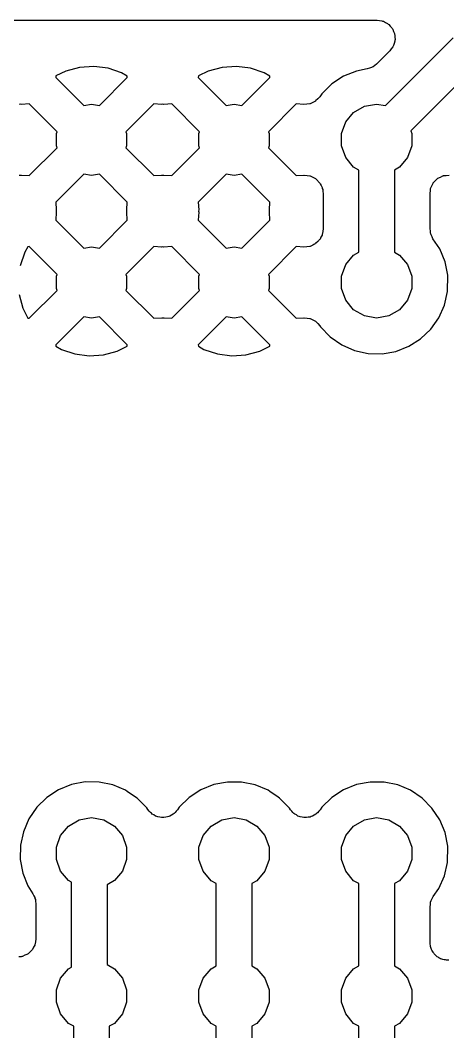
# Model space of a CAD drawing. Extents: x 69.6 to 139.6, y -158 to -61.
# Drawn here: x 89.7 to 92.1, y -103.1 to -97.43 of the extents above; entities that cross this region are included whole.
import ezdxf

# ---------------------------------------------------------------- set-up
doc = ezdxf.new("R2010")
doc.units = 0
doc.header["$MEASUREMENT"] = 0
doc.layers.add('BLACK', color=7, linetype='CONTINUOUS')

msp = doc.modelspace()

# ---------------------------------------------------------------- linework, layer by layer
at = {"layer": 'Black'}
for p, q in [((84.4904, -97.43), (91.7043, -97.43)), ((91.7043, -97.43), (91.7172, -97.4323)), ((91.7172, -97.4323), (91.7302, -97.4334)), ((91.7302, -97.4334), (91.7342, -97.4353)), ((91.7342, -97.4353), (91.7385, -97.436)), ((91.7385, -97.436), (91.7498, -97.4426)), ((91.7498, -97.4426), (91.7617, -97.4481)), ((91.7617, -97.4481), (91.7648, -97.4512)), ((91.7648, -97.4512), (91.7686, -97.4534)), ((91.7686, -97.4534), (91.777, -97.4634)), ((91.777, -97.4634), (91.7862, -97.4726)), ((91.7862, -97.4726), (91.7881, -97.4766)), ((91.7499, -97.9087), (92.1293, -97.5293)), ((91.7881, -97.4766), (91.7909, -97.48)), ((91.7909, -97.48), (91.7954, -97.4923)), ((91.7954, -97.4923), (91.8009, -97.5041)), ((91.8009, -97.5041), (91.8013, -97.5085)), ((91.8013, -97.5085), (91.8028, -97.5126)), ((91.8028, -97.5126), (91.8028, -97.5257)), ((91.8028, -97.5257), (91.8039, -97.5387)), ((91.7909, -97.58), (91.7825, -97.59)), ((91.7924, -97.5759), (91.7909, -97.58)), ((91.7949, -97.5723), (91.7924, -97.5759)), ((91.7983, -97.5596), (91.7949, -97.5723)), ((91.8028, -97.5474), (91.7983, -97.5596)), ((91.8039, -97.5387), (91.8028, -97.543)), ((91.8028, -97.543), (91.8028, -97.5474)), ((91.775, -97.6007), (91.6999, -97.6758)), ((91.7825, -97.59), (91.775, -97.6007)), ((90.0331, -97.6941), (89.9555, -97.7148)), ((90.1132, -97.6888), (90.0331, -97.6941)), ((90.1928, -97.6992), (90.1132, -97.6888)), ((90.2689, -97.7249), (90.1928, -97.6992)), ((90.8331, -97.6941), (90.7555, -97.7148)), ((90.9132, -97.6888), (90.8331, -97.6941)), ((90.9928, -97.6992), (90.9132, -97.6888)), ((91.0689, -97.7249), (90.9928, -97.6992)), ((91.6595, -97.6989), (91.648, -97.7033)), ((91.6715, -97.6957), (91.6595, -97.6989)), ((91.6757, -97.6928), (91.6715, -97.6957)), ((91.6804, -97.691), (91.6757, -97.6928)), ((91.6898, -97.6829), (91.6804, -97.691)), ((91.6999, -97.6758), (91.6898, -97.6829)), ((92.2414, -97.7), (91.8915, -98.0499)), ((89.8996, -97.7423), (89.8991, -97.7506)), ((89.8991, -97.7506), (90.0561, -97.9076)), ((89.9555, -97.7148), (89.8996, -97.7423)), ((90.1439, -97.9076), (90.3009, -97.7506)), ((90.3004, -97.743), (90.2689, -97.7249)), ((90.3009, -97.7506), (90.3004, -97.743)), ((90.6996, -97.7423), (90.6991, -97.7506)), ((90.6991, -97.7506), (90.8561, -97.9076)), ((90.7555, -97.7148), (90.6996, -97.7423)), ((90.9439, -97.9076), (91.1009, -97.7506)), ((91.1004, -97.743), (91.0689, -97.7249)), ((91.1009, -97.7506), (91.1004, -97.743)), ((91.5141, -97.7443), (91.4485, -97.7872)), ((91.5867, -97.715), (91.5141, -97.7443)), ((91.648, -97.7033), (91.5867, -97.715)), ((91.4485, -97.7872), (91.3926, -97.842)), ((91.3696, -97.8704), (91.358, -97.8826)), ((91.3813, -97.8585), (91.3696, -97.8704)), ((91.3926, -97.842), (91.3813, -97.8585)), ((89.7, -97.9012), (89.6936, -97.9019)), ((89.7064, -97.9019), (89.7, -97.9012)), ((89.7506, -97.8991), (89.7064, -97.9019)), ((89.9066, -98.0551), (89.7506, -97.8991)), ((90.0561, -97.9076), (90.1, -97.8998)), ((90.1, -97.8998), (90.1439, -97.9076)), ((90.4494, -97.8991), (90.2934, -98.0551)), ((90.4936, -97.9019), (90.4494, -97.8991)), ((90.5, -97.9012), (90.4936, -97.9019)), ((90.5064, -97.9019), (90.5, -97.9012)), ((90.5506, -97.8991), (90.5064, -97.9019)), ((90.7066, -98.0551), (90.5506, -97.8991)), ((90.8561, -97.9076), (90.9, -97.8998)), ((90.9, -97.8998), (90.9439, -97.9076)), ((91.2494, -97.8991), (91.0934, -98.0551)), ((91.2924, -97.9018), (91.2494, -97.8991)), ((91.309, -97.9), (91.2924, -97.9018)), ((91.3256, -97.8984), (91.309, -97.9)), ((91.3262, -97.8981), (91.3256, -97.8984)), ((91.3269, -97.898), (91.3262, -97.8981)), ((91.3419, -97.8906), (91.3269, -97.898)), ((91.357, -97.8833), (91.3419, -97.8906)), ((91.3574, -97.8829), (91.357, -97.8833)), ((91.358, -97.8826), (91.3574, -97.8829)), ((91.5713, -97.9467), (91.6315, -97.9119)), ((91.6315, -97.9119), (91.7, -97.8998)), ((91.7, -97.8998), (91.7499, -97.9087)), ((91.5267, -97.9999), (91.5713, -97.9467)), ((91.5029, -98.0652), (91.5267, -97.9999)), ((89.9029, -98.0652), (89.9066, -98.0551)), ((89.9029, -98.1348), (89.9029, -98.0652)), ((90.2934, -98.0551), (90.2971, -98.0652)), ((90.2971, -98.0652), (90.2971, -98.1348)), ((90.7029, -98.0652), (90.7066, -98.0551)), ((90.7029, -98.1348), (90.7029, -98.0652)), ((91.0934, -98.0551), (91.0971, -98.0652)), ((91.0971, -98.0652), (91.0971, -98.1348)), ((91.5029, -98.1348), (91.5029, -98.0652)), ((91.8915, -98.0499), (91.8971, -98.0652)), ((91.8971, -98.0652), (91.8971, -98.1348)), ((89.7506, -98.3009), (89.9066, -98.1449)), ((89.9066, -98.1449), (89.9029, -98.1348)), ((90.2971, -98.1348), (90.2934, -98.1449)), ((90.2934, -98.1449), (90.4494, -98.3009)), ((90.5506, -98.3009), (90.7066, -98.1449)), ((90.7066, -98.1449), (90.7029, -98.1348)), ((91.0971, -98.1348), (91.0934, -98.1449)), ((91.0934, -98.1449), (91.2494, -98.3009)), ((91.5267, -98.2001), (91.5029, -98.1348)), ((91.8971, -98.1348), (91.8733, -98.2001)), ((91.5713, -98.2533), (91.5267, -98.2001)), ((91.8733, -98.2001), (91.8287, -98.2533)), ((91.6, -98.2699), (91.5713, -98.2533)), ((91.8287, -98.2533), (91.8, -98.2699)), ((89.6936, -98.2981), (89.7, -98.2988)), ((89.7, -98.2988), (89.7064, -98.2981)), ((89.7064, -98.2981), (89.7506, -98.3009)), ((90.0561, -98.2924), (89.8991, -98.4494)), ((90.1, -98.3002), (90.0561, -98.2924)), ((90.1439, -98.2924), (90.1, -98.3002)), ((90.3009, -98.4494), (90.1439, -98.2924)), ((90.4494, -98.3009), (90.4936, -98.2981)), ((90.4936, -98.2981), (90.5, -98.2988)), ((90.5, -98.2988), (90.5064, -98.2981)), ((90.5064, -98.2981), (90.5506, -98.3009)), ((90.8561, -98.2924), (90.6991, -98.4494)), ((90.9, -98.3002), (90.8561, -98.2924)), ((90.9439, -98.2924), (90.9, -98.3002)), ((91.1009, -98.4494), (90.9439, -98.2924)), ((91.2494, -98.3009), (91.2916, -98.2982)), ((91.2916, -98.2982), (91.2923, -98.2983)), ((91.2923, -98.2983), (91.293, -98.2981)), ((91.293, -98.2981), (91.3096, -98.3002)), ((91.3096, -98.3002), (91.3261, -98.3021)), ((91.3261, -98.3021), (91.3267, -98.3024)), ((91.3267, -98.3024), (91.3275, -98.3025)), ((91.3275, -98.3025), (91.3423, -98.3101)), ((91.3423, -98.3101), (91.3572, -98.3175)), ((91.3572, -98.3175), (91.3577, -98.318)), ((91.3577, -98.318), (91.3584, -98.3184)), ((91.3584, -98.3184), (91.3696, -98.3305)), ((91.6, -98.73), (91.6, -98.2699)), ((91.8, -98.2699), (91.8, -98.7299)), ((92.0308, -98.3289), (92.0417, -98.3174)), ((92.0417, -98.3174), (92.0429, -98.3168)), ((92.0429, -98.3168), (92.0439, -98.3158)), ((92.0439, -98.3158), (92.0493, -98.3134)), ((92.0493, -98.3134), (92.05, -98.3127)), ((92.05, -98.3127), (92.0528, -98.3117)), ((92.0528, -98.3117), (92.0585, -98.3091)), ((92.0585, -98.3091), (92.0728, -98.302)), ((92.0728, -98.302), (92.0742, -98.3018)), ((92.0742, -98.3018), (92.0754, -98.3013)), ((92.0754, -98.3013), (92.0914, -98.2999)), ((92.0914, -98.2999), (92.1073, -98.2981)), ((91.3696, -98.3305), (91.3725, -98.3335)), ((91.3725, -98.3335), (91.3766, -98.337)), ((91.3766, -98.337), (91.3779, -98.3391)), ((91.3779, -98.3391), (91.3812, -98.3426)), ((91.3812, -98.3426), (91.3815, -98.3433)), ((91.3815, -98.3433), (91.382, -98.3438)), ((91.382, -98.3438), (91.3841, -98.3471)), ((91.3841, -98.3471), (91.3884, -98.3574)), ((91.3884, -98.3574), (91.394, -98.367)), ((91.394, -98.367), (91.3951, -98.3733)), ((91.3951, -98.3733), (91.3975, -98.3791)), ((91.3975, -98.3791), (91.3981, -98.3902)), ((92.0023, -98.3863), (92.0035, -98.3731)), ((92.0035, -98.3731), (92.0053, -98.3693)), ((92.0053, -98.3693), (92.006, -98.3651)), ((92.006, -98.3651), (92.0126, -98.3537)), ((92.0126, -98.3537), (92.0157, -98.3472)), ((92.0157, -98.3472), (92.0177, -98.3425)), ((92.0177, -98.3425), (92.018, -98.3422)), ((92.018, -98.3422), (92.0183, -98.3417)), ((92.0183, -98.3417), (92.0193, -98.3403)), ((92.0193, -98.3403), (92.0219, -98.3377)), ((92.0219, -98.3377), (92.0234, -98.3351)), ((92.0234, -98.3351), (92.0308, -98.3289)), ((91.3981, -98.3902), (91.4, -98.4012)), ((91.4, -98.4012), (91.4, -98.6002)), ((92, -98.3993), (92.0023, -98.3863)), ((92, -98.5992), (92, -98.3993)), ((89.8991, -98.4494), (89.9019, -98.4936)), ((89.9019, -98.4936), (89.9012, -98.5)), ((90.2981, -98.4936), (90.3009, -98.4494)), ((90.2988, -98.5), (90.2981, -98.4936)), ((90.6991, -98.4494), (90.7019, -98.4935)), ((90.7019, -98.4935), (90.7012, -98.4999)), ((91.0981, -98.4935), (91.1009, -98.4494)), ((91.0988, -98.4999), (91.0981, -98.4935)), ((89.9019, -98.5064), (89.8991, -98.5506)), ((89.8991, -98.5506), (90.0561, -98.7076)), ((89.9012, -98.5), (89.9019, -98.5064)), ((90.1439, -98.7076), (90.3009, -98.5506)), ((90.2981, -98.5064), (90.2988, -98.5)), ((90.3009, -98.5506), (90.2981, -98.5064)), ((90.7019, -98.5063), (90.6991, -98.5504)), ((90.6991, -98.5504), (90.8561, -98.7074)), ((90.7012, -98.4999), (90.7019, -98.5063)), ((90.9439, -98.7074), (91.1009, -98.5504)), ((91.0981, -98.5063), (91.0988, -98.4999)), ((91.1009, -98.5504), (91.0981, -98.5063)), ((91.4, -98.6002), (91.3978, -98.6125)), ((92.0021, -98.6109), (92, -98.5992)), ((91.3766, -98.6644), (91.3698, -98.6702)), ((91.3783, -98.6614), (91.3766, -98.6644)), ((91.3813, -98.6584), (91.3783, -98.6614)), ((91.3825, -98.6567), (91.3813, -98.6584)), ((91.3877, -98.6452), (91.3825, -98.6567)), ((91.394, -98.6344), (91.3877, -98.6452)), ((91.3948, -98.6295), (91.394, -98.6344)), ((91.3969, -98.6251), (91.3948, -98.6295)), ((91.3978, -98.6125), (91.3969, -98.6251)), ((92.0028, -98.6228), (92.0021, -98.6109)), ((92.0051, -98.6279), (92.0028, -98.6228)), ((92.006, -98.6334), (92.0051, -98.6279)), ((92.012, -98.6437), (92.006, -98.6334)), ((92.0167, -98.6546), (92.012, -98.6437)), ((92.0545, -98.7114), (92.0167, -98.6546)), ((89.743, -98.6996), (89.7249, -98.7311)), ((89.7506, -98.6991), (89.743, -98.6996)), ((89.9066, -98.8551), (89.7506, -98.6991)), ((90.0561, -98.7076), (90.1, -98.6998)), ((90.1, -98.6998), (90.1439, -98.7076)), ((90.4494, -98.6991), (90.2934, -98.8551)), ((90.4921, -98.7018), (90.4494, -98.6991)), ((90.4984, -98.7011), (90.4921, -98.7018)), ((90.5048, -98.7018), (90.4984, -98.7011)), ((90.5506, -98.6989), (90.5048, -98.7018)), ((90.7066, -98.8549), (90.5506, -98.6989)), ((90.8561, -98.7074), (90.9, -98.6996)), ((90.9, -98.6996), (90.9439, -98.7074)), ((91.2494, -98.6989), (91.0934, -98.8549)), ((91.2925, -98.7016), (91.2494, -98.6989)), ((91.3091, -98.6998), (91.2925, -98.7016)), ((91.3257, -98.6982), (91.3091, -98.6998)), ((91.3263, -98.6979), (91.3257, -98.6982)), ((91.327, -98.6978), (91.3263, -98.6979)), ((91.342, -98.6904), (91.327, -98.6978)), ((91.348, -98.6875), (91.342, -98.6904)), ((91.35, -98.6868), (91.348, -98.6875)), ((91.3506, -98.6862), (91.35, -98.6868)), ((91.357, -98.6832), (91.3506, -98.6862)), ((91.3575, -98.6827), (91.357, -98.6832)), ((91.3581, -98.6824), (91.3575, -98.6827)), ((91.3697, -98.6703), (91.3581, -98.6824)), ((91.3698, -98.6702), (91.3697, -98.6703)), ((92.0843, -98.7838), (92.0545, -98.7114)), ((89.7249, -98.7311), (89.6992, -98.8072)), ((91.5268, -98.7997), (91.5714, -98.7465)), ((91.5714, -98.7465), (91.6, -98.73)), ((91.8, -98.7299), (91.8288, -98.7465)), ((91.8288, -98.7465), (91.8734, -98.7997)), ((91.503, -98.865), (91.5268, -98.7997)), ((91.8734, -98.7997), (91.8972, -98.865)), ((92.0994, -98.8599), (92.0843, -98.7838)), ((89.9029, -98.8652), (89.9066, -98.8551)), ((89.9029, -98.9348), (89.9029, -98.8652)), ((90.2934, -98.8551), (90.2971, -98.8652)), ((90.2971, -98.8652), (90.2971, -98.9348)), ((90.7029, -98.865), (90.7066, -98.8549)), ((90.7029, -98.9346), (90.7029, -98.865)), ((91.0934, -98.8549), (91.0971, -98.865)), ((91.0971, -98.865), (91.0971, -98.9346)), ((91.503, -98.9346), (91.503, -98.865)), ((91.8972, -98.865), (91.8972, -98.9346)), ((92.0981, -98.9508), (92.0994, -98.8599)), ((89.7506, -99.1009), (89.9066, -98.9449)), ((89.9066, -98.9449), (89.9029, -98.9348)), ((90.2971, -98.9348), (90.2934, -98.9449)), ((90.2934, -98.9449), (90.4494, -99.1009)), ((90.5506, -99.1007), (90.7066, -98.9447)), ((90.7066, -98.9447), (90.7029, -98.9346)), ((91.0971, -98.9346), (91.0934, -98.9447)), ((91.0934, -98.9447), (91.2494, -99.1007)), ((91.5268, -98.9999), (91.503, -98.9346)), ((91.8972, -98.9346), (91.8734, -98.9999)), ((89.6941, -98.9669), (89.7148, -99.0445)), ((91.5714, -99.0531), (91.5268, -98.9999)), ((91.8734, -98.9999), (91.8288, -99.0531)), ((92.0809, -99.0265), (92.0981, -98.9508)), ((89.7148, -99.0445), (89.7423, -99.1004)), ((91.6316, -99.0879), (91.5714, -99.0531)), ((91.8288, -99.0531), (91.7686, -99.0879)), ((92.0491, -99.098), (92.0809, -99.0265)), ((89.7423, -99.1004), (89.7506, -99.1009)), ((90.0561, -99.0924), (89.9066, -99.2419)), ((90.1, -99.1002), (90.0561, -99.0924)), ((90.1439, -99.0924), (90.1, -99.1002)), ((90.3009, -99.2494), (90.1439, -99.0924)), ((90.4494, -99.1009), (90.4952, -99.098)), ((90.4952, -99.098), (90.5016, -99.0987)), ((90.5016, -99.0987), (90.5079, -99.098)), ((90.5079, -99.098), (90.5506, -99.1007)), ((90.8561, -99.0922), (90.7066, -99.2417)), ((90.9, -99.1), (90.8561, -99.0922)), ((90.9439, -99.0922), (90.9, -99.1)), ((91.1009, -99.2492), (90.9439, -99.0922)), ((91.2494, -99.1007), (91.2917, -99.098)), ((91.2917, -99.098), (91.2924, -99.0981)), ((91.2924, -99.0981), (91.2931, -99.0979)), ((91.2931, -99.0979), (91.3097, -99.1)), ((91.3097, -99.1), (91.3262, -99.1019)), ((91.3262, -99.1019), (91.3268, -99.1022)), ((91.3268, -99.1022), (91.3276, -99.1023)), ((91.3276, -99.1023), (91.3424, -99.1099)), ((91.3424, -99.1099), (91.3573, -99.1173)), ((91.3573, -99.1173), (91.3578, -99.1178)), ((91.3578, -99.1178), (91.3585, -99.1182)), ((91.3585, -99.1182), (91.3698, -99.1304)), ((91.7001, -99.1), (91.6316, -99.0879)), ((91.7686, -99.0879), (91.7001, -99.1)), ((92.0039, -99.162), (92.0491, -99.098)), ((91.3698, -99.1304), (91.3813, -99.1424)), ((91.3813, -99.1424), (91.3816, -99.1431)), ((91.3816, -99.1431), (91.3821, -99.1436)), ((91.3821, -99.1436), (91.3856, -99.1491)), ((91.3856, -99.1491), (91.44, -99.2054)), ((91.9472, -99.216), (92.0039, -99.162)), ((91.44, -99.2054), (91.5043, -99.2501)), ((91.881, -99.258), (91.9472, -99.216)), ((89.9066, -99.2419), (89.8991, -99.2494)), ((89.8991, -99.2494), (89.8996, -99.257)), ((89.8996, -99.257), (89.9311, -99.2751)), ((89.9311, -99.2751), (90.0072, -99.3008)), ((90.1669, -99.3059), (90.2445, -99.2852)), ((90.2445, -99.2852), (90.3004, -99.2577)), ((90.3004, -99.2577), (90.3009, -99.2494)), ((90.3009, -99.2494), (90.3009, -99.2494)), ((90.7066, -99.2417), (90.6991, -99.2492)), ((90.6991, -99.2492), (90.6996, -99.2568)), ((90.6996, -99.2568), (90.7311, -99.2749)), ((90.7311, -99.2749), (90.8072, -99.3006)), ((90.9669, -99.3057), (91.0445, -99.285)), ((91.0445, -99.285), (91.1004, -99.2575)), ((91.1004, -99.2575), (91.1009, -99.2492)), ((91.1009, -99.2492), (91.1009, -99.2492)), ((91.5043, -99.2501), (91.5761, -99.2815)), ((91.5761, -99.2815), (91.6526, -99.2983)), ((91.7309, -99.2999), (91.808, -99.2863)), ((91.808, -99.2863), (91.881, -99.258)), ((90.0072, -99.3008), (90.0868, -99.3112)), ((90.0868, -99.3112), (90.1669, -99.3059)), ((90.8072, -99.3006), (90.8868, -99.311)), ((90.8868, -99.311), (90.9669, -99.3057)), ((91.6526, -99.2983), (91.7309, -99.2999)), ((89.9867, -101.715), (89.9141, -101.744)), ((90.0636, -101.7), (89.9867, -101.715)), ((90.142, -101.701), (90.0636, -101.7)), ((90.2187, -101.717), (90.142, -101.701)), ((90.2909, -101.747), (90.2187, -101.717)), ((90.7867, -101.715), (90.7141, -101.745)), ((90.8636, -101.701), (90.7867, -101.715)), ((90.942, -101.701), (90.8636, -101.701)), ((91.0187, -101.717), (90.942, -101.701)), ((91.0909, -101.747), (91.0187, -101.717)), ((91.5868, -101.715), (91.5142, -101.745)), ((91.6637, -101.701), (91.5868, -101.715)), ((91.7421, -101.701), (91.6637, -101.701)), ((91.8188, -101.717), (91.7421, -101.701)), ((91.891, -101.747), (91.8188, -101.717)), ((89.9141, -101.744), (89.8485, -101.787)), ((90.3009, -101.754), (90.2909, -101.747)), ((90.3477, -101.785), (90.3009, -101.754)), ((90.3558, -101.791), (90.3477, -101.785)), ((90.3477, -101.785), (90.3477, -101.785)), ((90.3477, -101.785), (90.3477, -101.785)), ((90.7141, -101.745), (90.6485, -101.787)), ((91.1009, -101.754), (91.0909, -101.747)), ((91.1477, -101.785), (91.1009, -101.754)), ((91.1558, -101.791), (91.1477, -101.785)), ((91.1477, -101.785), (91.1477, -101.785)), ((91.1477, -101.785), (91.1477, -101.785)), ((91.5142, -101.745), (91.4486, -101.787)), ((91.9559, -101.791), (91.891, -101.747)), ((89.7926, -101.842), (89.7483, -101.907)), ((89.8485, -101.787), (89.7926, -101.842)), ((90.411, -101.846), (90.3558, -101.791)), ((90.5926, -101.842), (90.5828, -101.857)), ((90.6485, -101.787), (90.5926, -101.842)), ((91.211, -101.847), (91.1558, -101.791)), ((91.3927, -101.842), (91.3828, -101.857)), ((91.4486, -101.787), (91.3927, -101.842)), ((92.0111, -101.847), (91.9559, -101.791)), ((90.417, -101.855), (90.411, -101.846)), ((90.4242, -101.863), (90.417, -101.855)), ((90.4303, -101.871), (90.4242, -101.863)), ((90.4361, -101.875), (90.4303, -101.871)), ((90.4409, -101.881), (90.4361, -101.875)), ((90.4503, -101.885), (90.4409, -101.881)), ((90.459, -101.891), (90.4503, -101.885)), ((90.4658, -101.893), (90.459, -101.891)), ((90.472, -101.896), (90.4658, -101.893)), ((90.4825, -101.897), (90.472, -101.896)), ((90.4926, -101.9), (90.4825, -101.897)), ((90.5167, -101.897), (90.5066, -101.9)), ((90.5272, -101.896), (90.5167, -101.897)), ((90.5335, -101.893), (90.5272, -101.896)), ((90.5403, -101.892), (90.5335, -101.893)), ((90.549, -101.886), (90.5403, -101.892)), ((90.5585, -101.881), (90.549, -101.886)), ((90.5634, -101.876), (90.5585, -101.881)), ((90.5692, -101.872), (90.5634, -101.876)), ((90.5755, -101.864), (90.5692, -101.872)), ((90.5828, -101.857), (90.5755, -101.864)), ((91.217, -101.856), (91.211, -101.847)), ((91.2242, -101.863), (91.217, -101.856)), ((91.2303, -101.872), (91.2242, -101.863)), ((91.2361, -101.876), (91.2303, -101.872)), ((91.2409, -101.881), (91.2361, -101.876)), ((91.2503, -101.885), (91.2409, -101.881)), ((91.2589, -101.891), (91.2503, -101.885)), ((91.2657, -101.893), (91.2589, -101.891)), ((91.272, -101.896), (91.2657, -101.893)), ((91.2824, -101.897), (91.272, -101.896)), ((91.2926, -101.9), (91.2824, -101.897)), ((91.3167, -101.898), (91.3065, -101.9)), ((91.3271, -101.897), (91.3167, -101.898)), ((91.3335, -101.893), (91.3271, -101.897)), ((91.3403, -101.892), (91.3335, -101.893)), ((91.349, -101.886), (91.3403, -101.892)), ((91.3585, -101.881), (91.349, -101.886)), ((91.3634, -101.876), (91.3585, -101.881)), ((91.3692, -101.873), (91.3634, -101.876)), ((91.3754, -101.864), (91.3692, -101.873)), ((91.3828, -101.857), (91.3754, -101.864)), ((92.0545, -101.912), (92.0111, -101.847)), ((89.7483, -101.907), (89.7175, -101.979)), ((89.9267, -102), (89.9713, -101.947)), ((89.9713, -101.947), (90.0315, -101.912)), ((90.0315, -101.912), (90.1, -101.9)), ((90.1, -101.9), (90.1685, -101.912)), ((90.1685, -101.912), (90.2287, -101.947)), ((90.2287, -101.947), (90.2733, -102)), ((90.4996, -101.899), (90.4926, -101.9)), ((90.5066, -101.9), (90.4996, -101.899)), ((90.7267, -102), (90.7713, -101.947)), ((90.7713, -101.947), (90.8315, -101.912)), ((90.8315, -101.912), (90.9, -101.9)), ((90.9, -101.9), (90.9685, -101.912)), ((90.9685, -101.912), (91.0287, -101.947)), ((91.0287, -101.947), (91.0733, -102)), ((91.2996, -101.899), (91.2926, -101.9)), ((91.3065, -101.9), (91.2996, -101.899)), ((91.5268, -102), (91.5714, -101.947)), ((91.5714, -101.947), (91.6316, -101.912)), ((91.6316, -101.912), (91.7001, -101.9)), ((91.7001, -101.9), (91.7686, -101.912)), ((91.7686, -101.912), (91.8288, -101.947)), ((91.8288, -101.947), (91.8734, -102)), ((92.0843, -101.984), (92.0545, -101.912)), ((89.7175, -101.979), (89.7012, -102.055)), ((89.9029, -102.065), (89.9267, -102)), ((90.2733, -102), (90.2971, -102.065)), ((90.7029, -102.065), (90.7267, -102)), ((91.0733, -102), (91.0971, -102.065)), ((91.503, -102.065), (91.5268, -102)), ((91.8734, -102), (91.8972, -102.065)), ((92.0994, -102.06), (92.0843, -101.984)), ((89.7012, -102.055), (89.7001, -102.134)), ((89.9029, -102.135), (89.9029, -102.065)), ((90.2971, -102.065), (90.2971, -102.135)), ((90.7029, -102.135), (90.7029, -102.065)), ((91.0971, -102.065), (91.0971, -102.135)), ((91.503, -102.135), (91.503, -102.065)), ((91.8972, -102.065), (91.8972, -102.135)), ((92.0981, -102.151), (92.0994, -102.06)), ((89.7001, -102.134), (89.7142, -102.211)), ((89.9267, -102.2), (89.9029, -102.135)), ((90.2971, -102.135), (90.2733, -102.2)), ((90.7267, -102.2), (90.7029, -102.135)), ((91.0971, -102.135), (91.0733, -102.2)), ((91.5268, -102.2), (91.503, -102.135)), ((91.8972, -102.135), (91.8734, -102.2)), ((92.0809, -102.227), (92.0981, -102.151)), ((89.7142, -102.211), (89.7431, -102.283)), ((89.9713, -102.253), (89.9267, -102.2)), ((90.2733, -102.2), (90.2287, -102.253)), ((90.7713, -102.254), (90.7267, -102.2)), ((91.0733, -102.2), (91.0287, -102.254)), ((91.5714, -102.254), (91.5268, -102.2)), ((91.8734, -102.2), (91.8288, -102.254)), ((92.0491, -102.298), (92.0809, -102.227)), ((89.7431, -102.283), (89.7713, -102.327)), ((89.9872, -102.262), (89.9713, -102.253)), ((89.9872, -102.738), (89.9872, -102.262)), ((90.2287, -102.253), (90.1872, -102.277)), ((90.1872, -102.277), (90.1872, -102.723)), ((90.8, -102.27), (90.7713, -102.254)), ((90.8, -102.73), (90.8, -102.27)), ((91.0287, -102.254), (91, -102.27)), ((91, -102.27), (91, -102.73)), ((91.6001, -102.27), (91.5714, -102.254)), ((91.6001, -102.73), (91.6001, -102.27)), ((91.8288, -102.254), (91.8001, -102.27)), ((91.8001, -102.27), (91.8001, -102.73)), ((89.7713, -102.327), (89.7756, -102.338)), ((89.7756, -102.338), (89.7812, -102.347)), ((89.7812, -102.347), (89.7823, -102.353)), ((92.0127, -102.354), (92.0184, -102.342)), ((92.0184, -102.342), (92.0491, -102.298)), ((89.7823, -102.353), (89.7847, -102.359)), ((89.7847, -102.359), (89.7853, -102.37)), ((89.7853, -102.37), (89.7872, -102.381)), ((89.7872, -102.381), (89.7872, -102.581)), ((92.0001, -102.4), (92.0024, -102.387)), ((92.0001, -102.6), (92.0001, -102.4)), ((92.0024, -102.387), (92.0036, -102.373)), ((92.0036, -102.373), (92.0054, -102.37)), ((92.0054, -102.37), (92.0061, -102.365)), ((92.0061, -102.365), (92.0127, -102.354)), ((89.7746, -102.627), (89.7689, -102.639)), ((89.7812, -102.615), (89.7746, -102.627)), ((89.7819, -102.611), (89.7812, -102.615)), ((89.7837, -102.607), (89.7819, -102.611)), ((89.7849, -102.594), (89.7837, -102.607)), ((89.7872, -102.581), (89.7849, -102.594)), ((92.0012, -102.606), (92.0001, -102.6)), ((92.0008, -102.61), (92.0012, -102.606)), ((92.0024, -102.616), (92.0008, -102.61)), ((92.0029, -102.623), (92.0024, -102.616)), ((92.0051, -102.629), (92.0029, -102.623)), ((92.0061, -102.634), (92.0051, -102.629)), ((92.0089, -102.639), (92.0061, -102.634)), ((89.7046, -102.68), (89.6913, -102.68)), ((89.7085, -102.678), (89.7046, -102.68)), ((89.7127, -102.678), (89.7085, -102.678)), ((89.7248, -102.672), (89.7127, -102.678)), ((89.7372, -102.668), (89.7248, -102.672)), ((89.7404, -102.665), (89.7372, -102.668)), ((89.7443, -102.663), (89.7404, -102.665)), ((89.7537, -102.654), (89.7443, -102.663)), ((89.7638, -102.645), (89.7537, -102.654)), ((89.7659, -102.642), (89.7638, -102.645)), ((89.7689, -102.639), (89.7659, -102.642)), ((92.0102, -102.643), (92.0089, -102.639)), ((92.014, -102.649), (92.0102, -102.643)), ((92.0168, -102.655), (92.014, -102.649)), ((92.017, -102.656), (92.0168, -102.655)), ((92.0208, -102.66), (92.017, -102.656)), ((92.0235, -102.664), (92.0208, -102.66)), ((92.0272, -102.667), (92.0235, -102.664)), ((92.0304, -102.672), (92.0272, -102.667)), ((92.0361, -102.676), (92.0304, -102.672)), ((92.041, -102.681), (92.0361, -102.676)), ((92.0465, -102.683), (92.041, -102.681)), ((92.0501, -102.686), (92.0465, -102.683)), ((92.0541, -102.688), (92.0501, -102.686)), ((92.059, -102.691), (92.0541, -102.688)), ((92.0658, -102.693), (92.059, -102.691)), ((89.9266, -102.8), (89.9712, -102.747)), ((89.9712, -102.747), (89.9872, -102.738)), ((90.1872, -102.723), (90.2286, -102.747)), ((90.2286, -102.747), (90.2732, -102.8)), ((90.7267, -102.8), (90.7713, -102.747)), ((90.7713, -102.747), (90.8, -102.73)), ((91, -102.73), (91.0287, -102.747)), ((91.0287, -102.747), (91.0733, -102.8)), ((91.5268, -102.8), (91.5714, -102.747)), ((91.5714, -102.747), (91.6001, -102.73)), ((91.8001, -102.73), (91.8288, -102.747)), ((91.8288, -102.747), (91.8734, -102.8)), ((92.0721, -102.696), (92.0658, -102.693)), ((92.0789, -102.697), (92.0721, -102.696)), ((92.0827, -102.698), (92.0789, -102.697)), ((92.0864, -102.698), (92.0827, -102.698)), ((92.0927, -102.7), (92.0864, -102.698)), ((92.0996, -102.699), (92.0927, -102.7)), ((92.1066, -102.7), (92.0996, -102.699)), ((89.9028, -102.866), (89.9266, -102.8)), ((90.2732, -102.8), (90.297, -102.866)), ((90.7029, -102.866), (90.7267, -102.8)), ((91.0733, -102.8), (91.0971, -102.866)), ((91.503, -102.866), (91.5268, -102.8)), ((91.8734, -102.8), (91.8972, -102.866)), ((89.9028, -102.935), (89.9028, -102.866)), ((90.297, -102.866), (90.297, -102.935)), ((90.7029, -102.935), (90.7029, -102.866)), ((91.0971, -102.866), (91.0971, -102.935)), ((91.503, -102.935), (91.503, -102.866)), ((91.8972, -102.866), (91.8972, -102.935)), ((89.9266, -103), (89.9028, -102.935)), ((90.297, -102.935), (90.2732, -103)), ((90.7267, -103), (90.7029, -102.935)), ((91.0971, -102.935), (91.0733, -103)), ((91.5268, -103), (91.503, -102.935)), ((91.8972, -102.935), (91.8734, -103)), ((89.9712, -103.054), (89.9266, -103)), ((90.2732, -103), (90.2286, -103.054)), ((90.7713, -103.054), (90.7267, -103)), ((91.0733, -103), (91.0287, -103.054)), ((91.5714, -103.054), (91.5268, -103)), ((91.8734, -103), (91.8288, -103.054)), ((89.9999, -103.07), (89.9712, -103.054)), ((89.9999, -103.859), (89.9999, -103.07)), ((90.2286, -103.054), (90.1999, -103.07)), ((90.1999, -103.07), (90.1999, -103.9)), ((90.8, -103.07), (90.7713, -103.054)), ((90.8, -104.5), (90.8, -103.07)), ((91.0287, -103.054), (91, -103.07)), ((91, -103.07), (91, -104.5)), ((91.6001, -103.07), (91.5714, -103.054)), ((91.6001, -104.5), (91.6001, -103.07)), ((91.8288, -103.054), (91.8001, -103.07)), ((91.8001, -103.07), (91.8001, -104.5))]:
    msp.add_line(p, q, dxfattribs=at)

doc.saveas('drawing.dxf')
